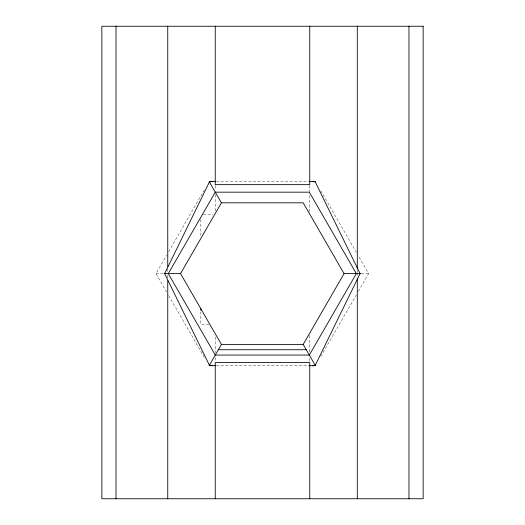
<?xml version="1.0" encoding="UTF-8"?>
<svg xmlns="http://www.w3.org/2000/svg" width="525" height="525" viewBox="0 0 525 525"><rect width="100%" height="100%" fill="white"/><g stroke="black" fill="none" stroke-linecap="round" stroke-linejoin="round"><path stroke-width="0.39" stroke-dasharray="2.62 1.97" d="M166.622 292.031L155.991 273.617L166.622 255.202M168.669 251.659L204.245 190.043M320.775 356.482L356.35 294.866M358.398 291.322L368.616 273.617L358.398 255.911M216.51 181.545L308.917 181.545M203.267 214.646L212.973 214.646M155.991 273.617L163.36 273.617M361.252 273.617L368.616 273.617M208.976 324.266L200.839 324.266L200.839 312.034M216.51 365.689L308.917 365.689M320.775 190.752L356.35 252.368M168.669 295.568L204.245 357.184M357.302 269.64L357.302 272.029M357.302 272.823L357.302 276.8M309.75 185.456L309.75 191.887M309.75 195.418L309.75 211.732M309.75 335.501L309.75 352.131M309.75 358.345L309.75 361.777M215.25 185.463L215.25 189.742M215.25 194.657L215.25 211.864M215.25 337.004L215.25 352.577M215.25 357.492L215.25 361.771M200.839 219.411L200.839 235.285M167.751 268.892L167.751 272.042M167.751 275.192L167.751 278.342"/><path stroke-width="0.79" d="M212.31 181.545L209.403 181.978L164.647 273.617L209.403 365.249L212.31 365.689M180.548 273.617L221.425 202.808L303.188 202.808L344.065 273.617L303.188 344.426L221.425 344.426L180.548 273.617L164.174 273.617M221.425 344.426L209.147 365.689L215.69 365.689M312.703 365.689L315.243 365.308L360.104 273.617L315.243 181.926L312.703 181.545M215.69 181.545L209.147 181.545L221.425 202.808M309.737 181.545L315.459 181.545M344.065 273.617L360.432 273.617M218.354 349.742L306.252 349.742M309.737 365.689L315.459 365.689L303.188 344.426M408.968 26.25L408.968 498.75M357.302 26.25L357.302 268.846M357.302 278.388L357.302 498.75M309.75 26.25L309.75 184.656L215.25 184.656L215.25 26.25M309.75 498.75L309.75 362.578L215.25 362.578L215.25 498.75M200.839 308.772L200.839 310.4M167.751 26.25L167.751 266.529M167.751 280.704L167.751 498.75M116.025 26.25L116.025 498.75M215.289 192.176L168.269 273.617L215.289 355.058L309.323 355.058L356.344 273.617L309.323 192.176L215.289 192.176M423.15 26.25L101.85 26.25L101.85 498.75L423.15 498.75L423.15 26.25"/></g></svg>
